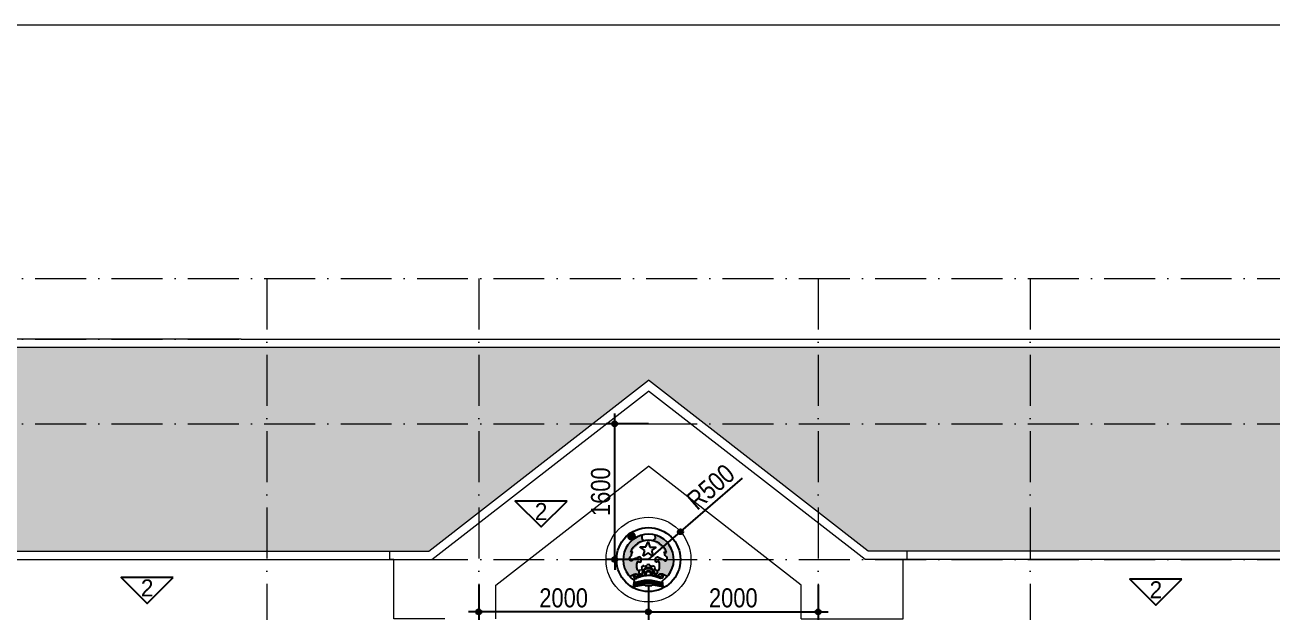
# Model space of a CAD drawing. Extents: x -1107188 to -523840, y 39692 to 514392.
# Drawn here: x -1089725 to -1075025, y 447570 to 454492 of the extents above; entities that cross this region are included whole.
import ezdxf
from ezdxf.enums import TextEntityAlignment as Align

# ---------------------------------------------------------------- set-up
doc = ezdxf.new("R2010")
doc.units = 0
doc.linetypes.add('ACAD_ISO10W100', pattern=[18, 12, -3, 0, -3])
doc.layers.get('0').update_dxf_attribs({"color": 255, "linetype": 'CONTINUOUS'})
doc.layers.get('DEFPOINTS').update_dxf_attribs({"linetype": 'CONTINUOUS'})
for name, color, linetype, lineweight in [('00-KICH THUOC', 6, 'CONTINUOUS', 9), ('NET-THAY', 2, 'CONTINUOUS', 13), ('TRUC', 24, 'CONTINUOUS', 0)]:
    doc.layers.add(name, color=color, linetype=linetype, lineweight=lineweight)
for name, color, linetype in [('DIM', 1, 'CONTINUOUS'), ('HATCHNGOI', 22, 'CONTINUOUS'), ('net cat', 4, 'CONTINUOUS'), ('quocquy', 7, 'CONTINUOUS'), ('TAGS', 60, 'CONTINUOUS')]:
    doc.layers.add(name, color=color, linetype=linetype)
doc.styles.add('AVO', font='')
doc.styles.add('HEL-CONDENSE', font='')
doc.styles.add('SO BV', font='', dxfattribs={"height": 200})
doc.styles.add('TEN BV', font='', dxfattribs={"height": 350})
doc.styles.get('AVO').set_extended_font_data('VNI-Avo')
doc.styles.get('HEL-CONDENSE').set_extended_font_data('VNI-Helve-Condense')
doc.styles.get('SO BV').set_extended_font_data('VNI-Helve-Condense')
doc.styles.get('TEN BV').set_extended_font_data('VNI-Helve-Condense', bold=True)
doc.dimstyles.new('D100', dxfattribs={"dimtxt": 225, "dimasz": 1.2, "dimexe": 100, "dimexo": 0, "dimgap": 50, "dimtad": 1, "dimdec": 0, "dimzin": 13, "dimdsep": 46, "dimtxsty": 'HEL-CONDENSE', "dimblk": 'D50', "dimcen": 0, "dimclrd": 1, "dimclre": 1, "dimclrt": 7, "dimadec": 0, "dimazin": 0, "dimtfac": 1, "dimtdec": 0, "dimtmove": 0, "dimatfit": 3, "dimldrblk": 'D50', "dimfxl": 1, "dimtolj": 1, "dimtzin": 13, "dimarcsym": 0})

# ---------------------------------------------------------------- blocks, each defined once
blk = doc.blocks.new('A$C091321F2')
at = {"layer": 'net cat', "ltscale": 1000}
h = blk.add_hatch(dxfattribs=at)
h.set_pattern_fill('AR-SAND', color=8, scale=0.5, style=0)
h.set_pattern_definition([(142.5, (742243.832, 245510.59), (0.8367969, 25.59571604), [0, -20.1915136, 0, -22.5826139, 0, -21.58632213]), (172.5, (742243.832, 245510.59), (-23.50952, 37.4890794), [0, -10.89279024, 0, -18.19893004, 0, -6.97404253]), (212.5, (742260.17, 245510.59), (-41.36793727, 0.075163), [0, -6.6419453, 0, -23.911003, 0, -31.2171428]), (222.5, (742260.17, 245510.59), (-39.9330722, 11.658932), [0, -3.32097264, 0, -15.67499084, 0, -17.93325223])])
edge = h.paths.add_edge_path()
edge.add_ellipse((1333, 1334), major_axis=(0, 597), ratio=1, start_angle=15.3308, end_angle=131.3116)
edge.add_line((884, 940), (886, 941))
edge.add_line((886, 941), (887, 942))
edge.add_line((887, 942), (889, 943))
edge.add_line((889, 943), (891, 945))
edge.add_line((891, 945), (892, 946))
edge.add_line((892, 946), (894, 947))
edge.add_line((894, 947), (896, 948))
edge.add_line((896, 948), (897, 949))
edge.add_line((897, 949), (899, 951))
edge.add_line((899, 951), (901, 952))
edge.add_line((901, 952), (903, 953))
edge.add_line((903, 953), (904, 954))
edge.add_line((904, 954), (906, 955))
edge.add_line((906, 955), (908, 956))
edge.add_line((908, 956), (910, 957))
edge.add_line((910, 957), (911, 959))
edge.add_line((911, 959), (913, 960))
edge.add_line((913, 960), (915, 961))
edge.add_line((915, 961), (917, 962))
edge.add_line((917, 962), (918, 963))
edge.add_line((918, 963), (920, 964))
edge.add_line((920, 964), (922, 965))
edge.add_line((922, 965), (924, 966))
edge.add_line((924, 966), (925, 967))
edge.add_line((925, 967), (927, 968))
edge.add_line((927, 968), (929, 969))
edge.add_line((929, 969), (931, 970))
edge.add_line((931, 970), (933, 971))
edge.add_line((933, 971), (935, 972))
edge.add_line((935, 972), (936, 973))
edge.add_line((936, 973), (938, 974))
edge.add_line((938, 974), (940, 975))
edge.add_line((940, 975), (942, 976))
edge.add_line((942, 976), (944, 977))
edge.add_line((944, 977), (946, 978))
edge.add_line((946, 978), (948, 979))
edge.add_line((948, 979), (950, 980))
edge.add_line((950, 980), (951, 981))
edge.add_line((951, 981), (953, 981))
edge.add_line((953, 981), (955, 982))
edge.add_line((955, 982), (957, 983))
edge.add_line((957, 983), (959, 984))
edge.add_line((959, 984), (961, 985))
edge.add_line((961, 985), (963, 986))
edge.add_line((963, 986), (965, 987))
edge.add_line((965, 987), (967, 987))
edge.add_line((967, 987), (969, 988))
edge.add_line((969, 988), (970, 989))
edge.add_line((970, 989), (972, 990))
edge.add_line((972, 990), (974, 991))
edge.add_line((974, 991), (976, 991))
edge.add_line((976, 991), (978, 992))
edge.add_line((978, 992), (980, 993))
edge.add_line((980, 993), (982, 994))
edge.add_line((982, 994), (984, 994))
edge.add_line((984, 994), (986, 995))
edge.add_line((986, 995), (988, 995))
edge.add_line((988, 995), (990, 996))
edge.add_line((990, 996), (992, 997))
edge.add_line((992, 997), (994, 997))
edge.add_line((994, 997), (996, 998))
edge.add_line((996, 998), (998, 998))
edge.add_line((998, 998), (1000, 999))
edge.add_line((1000, 999), (1002, 999))
edge.add_line((1002, 999), (1004, 999))
edge.add_line((1004, 999), (1006, 1000))
edge.add_line((1006, 1000), (1008, 1000))
edge.add_line((1008, 1000), (1011, 1000))
edge.add_line((1011, 1000), (1013, 1000))
edge.add_line((1013, 1000), (1015, 1000))
edge.add_line((1015, 1000), (1017, 1001))
edge.add_line((1017, 1001), (1019, 1001))
edge.add_line((1019, 1001), (1021, 1001))
edge.add_line((1021, 1001), (1023, 1001))
edge.add_line((1023, 1001), (1025, 1000))
edge.add_line((1025, 1000), (1027, 1000))
edge.add_line((1027, 1000), (1029, 1000))
edge.add_line((1029, 1000), (1032, 1000))
edge.add_line((1032, 1000), (1034, 1000))
edge.add_line((1034, 1000), (1036, 999))
edge.add_line((1036, 999), (1038, 999))
edge.add_line((1038, 999), (1040, 998))
edge.add_line((1040, 998), (1042, 998))
edge.add_line((1042, 998), (1044, 997))
edge.add_line((1044, 997), (1046, 996))
edge.add_line((1046, 996), (1048, 996))
edge.add_line((1048, 996), (1050, 995))
edge.add_line((1050, 995), (1052, 994))
edge.add_line((1052, 994), (1054, 993))
edge.add_line((1054, 993), (1056, 992))
edge.add_line((1056, 992), (1058, 991))
edge.add_line((1058, 991), (1060, 990))
edge.add_line((1060, 990), (1062, 988))
edge.add_line((1062, 988), (1064, 987))
edge.add_line((1064, 987), (1066, 986))
edge.add_line((1066, 986), (1067, 984))
edge.add_line((1067, 984), (1069, 983))
edge.add_line((1069, 983), (1071, 981))
edge.add_line((1071, 981), (1072, 980))
edge.add_line((1072, 980), (1073, 978))
edge.add_line((1073, 978), (1075, 976))
edge.add_line((1075, 976), (1076, 975))
edge.add_line((1076, 975), (1077, 973))
edge.add_line((1077, 973), (1078, 971))
edge.add_line((1078, 971), (1078, 969))
edge.add_line((1078, 969), (1079, 967))
edge.add_line((1079, 967), (1079, 965))
edge.add_line((1079, 965), (1080, 963))
edge.add_line((1080, 963), (1080, 961))
edge.add_line((1080, 961), (1080, 959))
edge.add_line((1080, 959), (1080, 957))
edge.add_line((1080, 957), (1079, 955))
edge.add_line((1079, 955), (1079, 952))
edge.add_line((1079, 952), (1078, 950))
edge.add_line((1078, 950), (1078, 948))
edge.add_line((1078, 948), (1077, 946))
edge.add_line((1077, 946), (1076, 944))
edge.add_line((1076, 944), (1074, 943))
edge.add_line((1074, 943), (1073, 941))
edge.add_line((1073, 941), (1072, 939))
edge.add_line((1072, 939), (1070, 937))
edge.add_line((1070, 937), (1068, 936))
edge.add_line((1068, 936), (1066, 935))
edge.add_line((1066, 935), (1064, 933))
edge.add_line((1064, 933), (1062, 932))
edge.add_line((1062, 932), (1060, 931))
edge.add_line((1060, 931), (1058, 931))
edge.add_line((1058, 931), (1055, 930))
edge.add_line((1055, 930), (1053, 929))
edge.add_line((1053, 929), (1051, 929))
edge.add_line((1051, 929), (1048, 929))
edge.add_line((1048, 929), (1046, 929))
edge.add_line((1046, 929), (1044, 929))
edge.add_line((1044, 929), (1042, 929))
edge.add_line((1042, 929), (1040, 930))
edge.add_line((1040, 930), (1038, 930))
edge.add_line((1038, 930), (1036, 931))
edge.add_line((1036, 931), (1034, 932))
edge.add_line((1034, 932), (1033, 934))
edge.add_line((1033, 934), (1032, 935))
edge.add_line((1032, 935), (1030, 937))
edge.add_line((1030, 937), (1029, 938))
edge.add_line((1029, 938), (1028, 940))
edge.add_line((1028, 940), (1027, 942))
edge.add_line((1027, 942), (1026, 944))
edge.add_line((1026, 944), (1025, 946))
edge.add_line((1025, 946), (1024, 948))
edge.add_line((1024, 948), (1023, 950))
edge.add_line((1023, 950), (1022, 951))
edge.add_line((1022, 951), (1021, 953))
edge.add_line((1021, 953), (1019, 954))
edge.add_line((1019, 954), (1017, 956))
edge.add_line((1017, 956), (1015, 957))
edge.add_line((1015, 957), (1013, 957))
edge.add_line((1013, 957), (1011, 958))
edge.add_line((1011, 958), (1009, 959))
edge.add_line((1009, 959), (1007, 959))
edge.add_line((1007, 959), (1005, 959))
edge.add_line((1005, 959), (1002, 959))
edge.add_line((1002, 959), (1000, 959))
edge.add_line((1000, 959), (998, 958))
edge.add_line((998, 958), (996, 958))
edge.add_line((996, 958), (993, 957))
edge.add_line((993, 957), (991, 956))
edge.add_line((991, 956), (989, 955))
edge.add_line((989, 955), (988, 954))
edge.add_line((988, 954), (986, 952))
edge.add_line((986, 952), (984, 951))
edge.add_line((984, 951), (983, 949))
edge.add_line((983, 949), (982, 947))
edge.add_line((982, 947), (981, 945))
edge.add_line((981, 945), (980, 943))
edge.add_line((980, 943), (979, 941))
edge.add_line((979, 941), (979, 939))
edge.add_line((979, 939), (978, 937))
edge.add_line((978, 937), (978, 935))
edge.add_line((978, 935), (978, 933))
edge.add_line((978, 933), (978, 930))
edge.add_line((978, 930), (979, 928))
edge.add_line((979, 928), (979, 926))
edge.add_line((979, 926), (980, 924))
edge.add_line((980, 924), (980, 922))
edge.add_line((980, 922), (981, 920))
edge.add_line((981, 920), (982, 918))
edge.add_line((982, 918), (983, 916))
edge.add_line((983, 916), (984, 915))
edge.add_line((984, 915), (986, 913))
edge.add_line((986, 913), (987, 911))
edge.add_line((987, 911), (989, 910))
edge.add_line((989, 910), (990, 908))
edge.add_line((990, 908), (992, 907))
edge.add_line((992, 907), (994, 906))
edge.add_line((994, 906), (996, 904))
edge.add_line((996, 904), (997, 903))
edge.add_line((997, 903), (999, 902))
edge.add_line((999, 902), (1001, 901))
edge.add_line((1001, 901), (1003, 900))
edge.add_line((1003, 900), (1005, 899))
edge.add_line((1005, 899), (1007, 899))
edge.add_line((1007, 899), (1009, 898))
edge.add_line((1009, 898), (1011, 898))
edge.add_line((1011, 898), (1013, 897))
edge.add_line((1013, 897), (1015, 897))
edge.add_line((1015, 897), (1018, 897))
edge.add_line((1018, 897), (1020, 896))
edge.add_line((1020, 896), (1022, 896))
edge.add_line((1022, 896), (1024, 896))
edge.add_line((1024, 896), (1026, 896))
edge.add_line((1026, 896), (1028, 896))
edge.add_line((1028, 896), (1030, 896))
edge.add_line((1030, 896), (1032, 896))
edge.add_line((1032, 896), (1035, 897))
edge.add_line((1035, 897), (1037, 897))
edge.add_line((1037, 897), (1039, 897))
edge.add_line((1039, 897), (1041, 898))
edge.add_line((1041, 898), (1043, 898))
edge.add_line((1043, 898), (1045, 899))
edge.add_line((1045, 899), (1047, 899))
edge.add_line((1047, 899), (1049, 900))
edge.add_line((1049, 900), (1051, 900))
edge.add_line((1051, 900), (1053, 901))
edge.add_line((1053, 901), (1055, 901))
edge.add_line((1055, 901), (1057, 902))
edge.add_line((1057, 902), (1059, 903))
edge.add_line((1059, 903), (1061, 903))
edge.add_line((1061, 903), (1063, 904))
edge.add_line((1063, 904), (1065, 905))
edge.add_line((1065, 905), (1067, 906))
edge.add_line((1067, 906), (1069, 906))
edge.add_line((1069, 906), (1071, 907))
edge.add_line((1071, 907), (1073, 908))
edge.add_line((1073, 908), (1075, 909))
edge.add_line((1075, 909), (1077, 910))
edge.add_line((1077, 910), (1079, 910))
edge.add_line((1079, 910), (1081, 911))
edge.add_line((1081, 911), (1082, 912))
edge.add_line((1082, 912), (1084, 913))
edge.add_line((1084, 913), (1086, 914))
edge.add_line((1086, 914), (1088, 915))
edge.add_line((1088, 915), (1090, 915))
edge.add_line((1090, 915), (1092, 916))
edge.add_line((1092, 916), (1094, 917))
edge.add_line((1094, 917), (1096, 918))
edge.add_line((1096, 918), (1098, 919))
edge.add_line((1098, 919), (1100, 919))
edge.add_line((1100, 919), (1102, 920))
edge.add_line((1102, 920), (1104, 921))
edge.add_line((1104, 921), (1105, 922))
edge.add_line((1105, 922), (1107, 923))
edge.add_line((1107, 923), (1109, 923))
edge.add_line((1109, 923), (1111, 924))
edge.add_ellipse((1329, 989), major_axis=(-160, 160), ratio=1, start_angle=53.9648, end_angle=61.5045, ccw=False)
edge.add_line((1105, 953), (1134, 958))
edge.add_ellipse((1329, 989), major_axis=(0, 197), ratio=1, start_angle=81.0663, end_angle=98.9959, ccw=False)
edge.add_line((1134, 1019), (1105, 1024))
edge.add_ellipse((1329, 989), major_axis=(-160, 160), ratio=1, start_angle=26.6426, end_angle=36.0352, ccw=False)
edge.add_line((1113, 1060), (1110, 1062))
edge.add_line((1110, 1062), (1106, 1063))
edge.add_line((1106, 1063), (1103, 1065))
edge.add_line((1103, 1065), (1099, 1067))
edge.add_line((1099, 1067), (1096, 1069))
edge.add_line((1096, 1069), (1093, 1071))
edge.add_line((1093, 1071), (1090, 1073))
edge.add_line((1090, 1073), (1087, 1075))
edge.add_line((1087, 1075), (1084, 1078))
edge.add_line((1084, 1078), (1082, 1080))
edge.add_line((1082, 1080), (1079, 1083))
edge.add_line((1079, 1083), (1077, 1085))
edge.add_line((1077, 1085), (1075, 1088))
edge.add_line((1075, 1088), (1073, 1091))
edge.add_line((1073, 1091), (1071, 1094))
edge.add_line((1071, 1094), (1070, 1098))
edge.add_line((1070, 1098), (1068, 1101))
edge.add_line((1068, 1101), (1067, 1105))
edge.add_line((1067, 1105), (1066, 1108))
edge.add_line((1066, 1108), (1065, 1112))
edge.add_line((1065, 1112), (1065, 1116))
edge.add_line((1065, 1116), (1064, 1119))
edge.add_line((1064, 1119), (1063, 1123))
edge.add_line((1063, 1123), (1063, 1127))
edge.add_line((1063, 1127), (1062, 1131))
edge.add_line((1062, 1131), (1062, 1135))
edge.add_line((1062, 1135), (1062, 1139))
edge.add_line((1062, 1139), (1062, 1143))
edge.add_line((1062, 1143), (1061, 1147))
edge.add_line((1061, 1147), (1061, 1151))
edge.add_line((1061, 1151), (1061, 1155))
edge.add_line((1061, 1155), (1061, 1159))
edge.add_line((1061, 1159), (1061, 1163))
edge.add_line((1061, 1163), (1061, 1167))
edge.add_line((1061, 1167), (1060, 1170))
edge.add_line((1060, 1170), (1060, 1174))
edge.add_line((1060, 1174), (1060, 1178))
edge.add_line((1060, 1178), (1060, 1181))
edge.add_line((1060, 1181), (1060, 1185))
edge.add_line((1060, 1185), (1060, 1188))
edge.add_line((1060, 1188), (1060, 1192))
edge.add_line((1060, 1192), (1059, 1196))
edge.add_line((1059, 1196), (1059, 1199))
edge.add_line((1059, 1199), (1060, 1203))
edge.add_line((1060, 1203), (1060, 1207))
edge.add_line((1060, 1207), (1060, 1211))
edge.add_line((1060, 1211), (1060, 1215))
edge.add_line((1060, 1215), (1060, 1220))
edge.add_line((1060, 1220), (1061, 1224))
edge.add_line((1061, 1224), (1062, 1229))
edge.add_line((1062, 1229), (1062, 1234))
edge.add_line((1062, 1234), (1063, 1239))
edge.add_line((1063, 1239), (1064, 1244))
edge.add_line((1064, 1244), (1065, 1248))
edge.add_line((1065, 1248), (1066, 1253))
edge.add_line((1066, 1253), (1067, 1258))
edge.add_line((1067, 1258), (1069, 1263))
edge.add_line((1069, 1263), (1070, 1267))
edge.add_line((1070, 1267), (1072, 1271))
edge.add_line((1072, 1271), (1074, 1275))
edge.add_line((1074, 1275), (1076, 1279))
edge.add_line((1076, 1279), (1078, 1282))
edge.add_line((1078, 1282), (1080, 1285))
edge.add_line((1080, 1285), (1082, 1287))
edge.add_line((1082, 1287), (1084, 1289))
edge.add_line((1084, 1289), (1087, 1290))
edge.add_line((1087, 1290), (1090, 1291))
edge.add_line((1090, 1291), (1092, 1291))
edge.add_line((1092, 1291), (1095, 1291))
edge.add_line((1095, 1291), (1098, 1290))
edge.add_line((1098, 1290), (1102, 1288))
edge.add_line((1102, 1288), (1105, 1286))
edge.add_line((1105, 1286), (1108, 1284))
edge.add_line((1108, 1284), (1112, 1281))
edge.add_line((1112, 1281), (1115, 1279))
edge.add_line((1115, 1279), (1119, 1277))
edge.add_line((1119, 1277), (1122, 1274))
edge.add_line((1122, 1274), (1126, 1273))
edge.add_line((1126, 1273), (1130, 1272))
edge.add_line((1130, 1272), (1133, 1271))
edge.add_line((1133, 1271), (1137, 1271))
edge.add_line((1137, 1271), (1140, 1272))
edge.add_line((1140, 1272), (1144, 1274))
edge.add_line((1144, 1274), (1147, 1276))
edge.add_line((1147, 1276), (1150, 1279))
edge.add_line((1150, 1279), (1153, 1282))
edge.add_line((1153, 1282), (1155, 1286))
edge.add_line((1155, 1286), (1157, 1289))
edge.add_line((1157, 1289), (1158, 1293))
edge.add_line((1158, 1293), (1159, 1297))
edge.add_line((1159, 1297), (1160, 1301))
edge.add_line((1160, 1301), (1160, 1305))
edge.add_line((1160, 1305), (1159, 1309))
edge.add_line((1159, 1309), (1159, 1312))
edge.add_line((1159, 1312), (1159, 1316))
edge.add_line((1159, 1316), (1158, 1320))
edge.add_line((1158, 1320), (1158, 1324))
edge.add_line((1158, 1324), (1158, 1328))
edge.add_line((1158, 1328), (1158, 1332))
edge.add_line((1158, 1332), (1158, 1335))
edge.add_line((1158, 1335), (1159, 1339))
edge.add_line((1159, 1339), (1159, 1343))
edge.add_line((1159, 1343), (1159, 1347))
edge.add_line((1159, 1347), (1159, 1351))
edge.add_line((1159, 1351), (1159, 1355))
edge.add_line((1159, 1355), (1158, 1358))
edge.add_line((1158, 1358), (1157, 1362))
edge.add_line((1157, 1362), (1156, 1366))
edge.add_line((1156, 1366), (1155, 1369))
edge.add_line((1155, 1369), (1153, 1373))
edge.add_line((1153, 1373), (1151, 1376))
edge.add_line((1151, 1376), (1148, 1379))
edge.add_line((1148, 1379), (1146, 1382))
edge.add_line((1146, 1382), (1143, 1385))
edge.add_line((1143, 1385), (1140, 1387))
edge.add_line((1140, 1387), (1136, 1390))
edge.add_line((1136, 1390), (1133, 1391))
edge.add_line((1133, 1391), (1130, 1393))
edge.add_line((1130, 1393), (1126, 1394))
edge.add_line((1126, 1394), (1123, 1395))
edge.add_line((1123, 1395), (1119, 1395))
edge.add_line((1119, 1395), (1116, 1395))
edge.add_line((1116, 1395), (1112, 1395))
edge.add_line((1112, 1395), (1109, 1394))
edge.add_line((1109, 1394), (1105, 1393))
edge.add_line((1105, 1393), (1102, 1392))
edge.add_line((1102, 1392), (1098, 1391))
edge.add_line((1098, 1391), (1095, 1390))
edge.add_line((1095, 1390), (1091, 1388))
edge.add_line((1091, 1388), (1088, 1386))
edge.add_line((1088, 1386), (1084, 1384))
edge.add_line((1084, 1384), (1080, 1382))
edge.add_line((1080, 1382), (1077, 1380))
edge.add_line((1077, 1380), (1073, 1378))
edge.add_line((1073, 1378), (1069, 1376))
edge.add_line((1069, 1376), (1066, 1374))
edge.add_line((1066, 1374), (1062, 1372))
edge.add_line((1062, 1372), (1058, 1370))
edge.add_line((1058, 1370), (1055, 1368))
edge.add_line((1055, 1368), (1051, 1366))
edge.add_line((1051, 1366), (1047, 1364))
edge.add_line((1047, 1364), (1043, 1362))
edge.add_line((1043, 1362), (1040, 1361))
edge.add_line((1040, 1361), (1036, 1359))
edge.add_line((1036, 1359), (1032, 1358))
edge.add_line((1032, 1358), (1028, 1357))
edge.add_line((1028, 1357), (1024, 1356))
edge.add_line((1024, 1356), (1021, 1355))
edge.add_line((1021, 1355), (1017, 1354))
edge.add_line((1017, 1354), (1013, 1353))
edge.add_line((1013, 1353), (1009, 1352))
edge.add_line((1009, 1352), (1006, 1351))
edge.add_line((1006, 1351), (1002, 1350))
edge.add_line((1002, 1350), (998, 1349))
edge.add_line((998, 1349), (995, 1348))
edge.add_line((995, 1348), (991, 1346))
edge.add_line((991, 1346), (988, 1345))
edge.add_line((988, 1345), (985, 1343))
edge.add_line((985, 1343), (981, 1342))
edge.add_line((981, 1342), (978, 1340))
edge.add_line((978, 1340), (975, 1338))
edge.add_line((975, 1338), (972, 1335))
edge.add_line((972, 1335), (969, 1333))
edge.add_line((969, 1333), (966, 1330))
edge.add_line((966, 1330), (963, 1327))
edge.add_line((963, 1327), (961, 1324))
edge.add_line((961, 1324), (958, 1321))
edge.add_line((958, 1321), (955, 1318))
edge.add_line((955, 1318), (952, 1315))
edge.add_line((952, 1315), (949, 1313))
edge.add_line((949, 1313), (946, 1310))
edge.add_line((946, 1310), (943, 1308))
edge.add_line((943, 1308), (940, 1306))
edge.add_line((940, 1306), (937, 1305))
edge.add_line((937, 1305), (933, 1304))
edge.add_line((933, 1304), (930, 1304))
edge.add_line((930, 1304), (926, 1304))
edge.add_line((926, 1304), (922, 1304))
edge.add_line((922, 1304), (918, 1305))
edge.add_line((918, 1305), (915, 1307))
edge.add_line((915, 1307), (911, 1308))
edge.add_line((911, 1308), (907, 1310))
edge.add_line((907, 1310), (904, 1313))
edge.add_line((904, 1313), (901, 1315))
edge.add_line((901, 1315), (898, 1318))
edge.add_line((898, 1318), (895, 1322))
edge.add_line((895, 1322), (893, 1325))
edge.add_line((893, 1325), (891, 1329))
edge.add_line((891, 1329), (889, 1332))
edge.add_line((889, 1332), (887, 1336))
edge.add_line((887, 1336), (886, 1340))
edge.add_line((886, 1340), (885, 1344))
edge.add_line((885, 1344), (884, 1349))
edge.add_line((884, 1349), (884, 1353))
edge.add_line((884, 1353), (883, 1357))
edge.add_line((883, 1357), (883, 1362))
edge.add_line((883, 1362), (884, 1366))
edge.add_line((884, 1366), (884, 1370))
edge.add_line((884, 1370), (885, 1374))
edge.add_line((885, 1374), (886, 1378))
edge.add_line((886, 1378), (887, 1382))
edge.add_line((887, 1382), (889, 1386))
edge.add_line((889, 1386), (891, 1390))
edge.add_line((891, 1390), (893, 1393))
edge.add_line((893, 1393), (896, 1396))
edge.add_line((896, 1396), (899, 1399))
edge.add_line((899, 1399), (902, 1402))
edge.add_line((902, 1402), (905, 1405))
edge.add_line((905, 1405), (908, 1407))
edge.add_line((908, 1407), (912, 1410))
edge.add_line((912, 1410), (915, 1412))
edge.add_line((915, 1412), (918, 1414))
edge.add_line((918, 1414), (921, 1416))
edge.add_line((921, 1416), (924, 1419))
edge.add_line((924, 1419), (927, 1421))
edge.add_line((927, 1421), (929, 1424))
edge.add_line((929, 1424), (931, 1426))
edge.add_line((931, 1426), (933, 1429))
edge.add_line((933, 1429), (934, 1433))
edge.add_line((934, 1433), (934, 1436))
edge.add_line((934, 1436), (934, 1439))
edge.add_line((934, 1439), (934, 1443))
edge.add_line((934, 1443), (934, 1447))
edge.add_line((934, 1447), (934, 1451))
edge.add_line((934, 1451), (934, 1455))
edge.add_line((934, 1455), (934, 1459))
edge.add_line((934, 1459), (934, 1463))
edge.add_line((934, 1463), (935, 1467))
edge.add_line((935, 1467), (935, 1471))
edge.add_line((935, 1471), (937, 1475))
edge.add_line((937, 1475), (939, 1479))
edge.add_line((939, 1479), (941, 1483))
edge.add_line((941, 1483), (943, 1487))
edge.add_line((943, 1487), (946, 1491))
edge.add_line((946, 1491), (949, 1494))
edge.add_line((949, 1494), (951, 1497))
edge.add_line((951, 1497), (953, 1500))
edge.add_line((953, 1500), (955, 1503))
edge.add_line((955, 1503), (956, 1505))
edge.add_line((956, 1505), (957, 1507))
edge.add_line((957, 1507), (956, 1508))
edge.add_line((956, 1508), (955, 1509))
edge.add_line((955, 1509), (954, 1510))
edge.add_line((954, 1510), (952, 1510))
edge.add_line((952, 1510), (949, 1510))
edge.add_line((949, 1510), (946, 1510))
edge.add_line((946, 1510), (942, 1509))
edge.add_line((942, 1509), (938, 1508))
edge.add_line((938, 1508), (933, 1507))
edge.add_line((933, 1507), (928, 1506))
edge.add_line((928, 1506), (923, 1505))
edge.add_line((923, 1505), (918, 1504))
edge.add_line((918, 1504), (912, 1502))
edge.add_line((912, 1502), (906, 1500))
edge.add_line((906, 1500), (900, 1499))
edge.add_line((900, 1499), (894, 1497))
edge.add_ellipse((1322, 1334), major_axis=(0, 458), ratio=1, start_angle=372.7629, end_angle=429.0495, ccw=False)
edge.add_line((1221, 1780), (1164, 1833))
edge.add_line((1164, 1833), (1175, 1910))
h = blk.add_hatch(dxfattribs=at)
h.set_pattern_fill('AR-SAND', color=8, scale=0.5, style=0)
h.set_pattern_definition([(37.5, (-739588.525, 245510.59), (-0.8367969, 25.59571604), [0, -20.1915136, 0, -22.5826139, 0, -21.58632213]), (7.5, (-739588.525, 245510.59), (23.50952, 37.4890794), [0, -10.89279024, 0, -18.19893004, 0, -6.97404253]), (327.5, (-739604.864, 245510.59), (41.36793727, 0.075163), [0, -6.6419453, 0, -23.911003, 0, -31.2171428]), (317.5, (-739604.864, 245510.59), (39.9330722, 11.658932), [0, -3.32097264, 0, -15.67499084, 0, -17.93325223])])
edge = h.paths.add_edge_path()
edge.add_line((1479, 1913), (1491, 1833))
edge.add_line((1491, 1833), (1434, 1780))
edge.add_ellipse((1333, 1334), major_axis=(0, 458), ratio=1, start_angle=290.9063, end_angle=347.193, ccw=False)
edge.add_spline(control_points=[(1761, 1497), (1729, 1506), (1677, 1521), (1731, 1472), (1710, 1422), (1781, 1399), (1774, 1316), (1713, 1296), (1680, 1352), (1606, 1351), (1541, 1415), (1491, 1366), (1500, 1327), (1492, 1293), (1523, 1256), (1575, 1320), (1599, 1221), (1593, 1162), (1594, 1089), (1558, 1067), (1542, 1060)], knot_values=[31.359171, 31.359171, 31.359171, 31.359171, 91.313937, 126.571883, 171.250302, 216.301634, 297.034634, 327.897747, 374.564475, 447.003241, 534.832427, 570.792371, 613.204751, 640.737483, 670.702449, 715.261527, 788.212722, 843.278187, 916.403395, 965.464035, 965.464035, 965.464035, 965.464035], degree=3, periodic=0)
edge.add_ellipse((1327, 989), major_axis=(-20, 226), ratio=1, start_angle=273.8792, end_angle=283.2719, ccw=False)
edge.add_line((1551, 1024), (1521, 1019))
edge.add_ellipse((1327, 989), major_axis=(0, 197), ratio=1, start_angle=260.9874, end_angle=278.917, ccw=False)
edge.add_line((1521, 958), (1551, 953))
edge.add_ellipse((1327, 989), major_axis=(-160, 160), ratio=1, start_angle=208.4955, end_angle=216.0352, ccw=False)
edge.add_spline(control_points=[(1544, 924), (1555, 920), (1574, 912), (1608, 897), (1650, 892), (1682, 924), (1671, 960), (1632, 961), (1625, 923), (1581, 931), (1570, 972), (1609, 1003), (1657, 1001), (1697, 984), (1727, 970), (1751, 954), (1767, 943), (1776, 936), (1779, 933)], knot_values=[952.038707, 952.038707, 952.038707, 952.038707, 985.133163, 1010.981145, 1061.420247, 1095.658359, 1121.305956, 1152.009055, 1175.715914, 1211.075056, 1238.792183, 1279.092469, 1331.770999, 1369.241383, 1403.560476, 1428.552776, 1449.548183, 1461.55423, 1461.55423, 1461.55423, 1461.55423], degree=3, periodic=0)
edge.add_ellipse((1333, 1332), major_axis=(0, 599), ratio=1, start_angle=228.1883, end_angle=345.8742)
at = {"layer": 'NET-THAY'}
blk.add_circle((1333, 1334), 1000, dxfattribs=at)
at = {"layer": 'quocquy', "color": 8, "ltscale": 1000}
for p, q in [((1176, 1910), (1173, 1834)), ((1173, 1834), (1224, 1778)), ((1491, 1833), (1434, 1780)), ((1479, 1913), (1491, 1833)), ((1132, 1631), (1271, 1631)), ((1247, 1551), (1132, 1631)), ((1205, 1416), (1247, 1551)), ((1324, 1491), (1205, 1416)), ((1271, 1631), (1326, 1757)), ((1441, 1409), (1324, 1491)), ((1326, 1757), (1368, 1630)), ((1368, 1630), (1511, 1630)), ((1511, 1630), (1405, 1544)), ((1405, 1544), (1441, 1409)), ((1238, 1164), (1224, 1191)), ((1294, 1183), (1289, 1212)), ((1361, 1182), (1366, 1212)), ((1416, 1164), (1430, 1191)), ((1131, 1010), (1101, 1014)), ((1132, 961), (1102, 957)), ((1149, 1072), (1121, 1085)), ((1185, 1126), (1164, 1146)), ((1474, 1119), (1496, 1139)), ((1501, 1079), (1528, 1093)), ((1521, 1019), (1551, 1024)), ((1521, 958), (1551, 953)), ((979, 691), (1001, 837)), ((1256, 741), (979, 691)), ((984, 727), (1245, 779)), ((989, 760), (1244, 814)), ((994, 793), (1241, 845)), ((1241, 845), (1399, 845)), ((1244, 814), (1398, 814)), ((1245, 779), (1393, 779)), ((1256, 715), (1256, 741)), ((1410, 715), (1256, 715)), ((1393, 779), (1670, 740)), ((1398, 814), (1667, 766)), ((1399, 845), (1664, 794)), ((1410, 740), (1410, 715)), ((1674, 691), (1410, 740)), ((1659, 834), (1674, 691))]:
    blk.add_line(p, q, dxfattribs=at)
for centre, major_axis, start_param, end_param in [((1333, 1334), (-1, 754), 4.711453, 10.994638), ((1333, 1334), (1, 597), 3.721359, 8.836114), ((1333, 1334), (0, 458), -1.205946, 1.205945), ((1327, 989), (-8, 227), 0.433981, 0.76661), ((1327, 989), (4, 197), 0.185397, 0.488701), ((1327, 989), (0, 227), -0.177412, 0.163296), ((1327, 989), (0, 197), -0.472349, -0.174288), ((1327, 989), (7, 227), -0.814791, -0.44453), ((1327, 989), (-9, 227), 1.09306, 1.422558), ((1327, 989), (-16, 226), 1.640097, 1.795908), ((1327, 989), (3, 197), 1.477703, 1.727025), ((1327, 989), (14, 196), 0.873964, 1.203482), ((1327, 989), (1, 154), 4.427748, 8.147784), ((1327, 989), (1, 133), 4.429098, 8.167948), ((1327, 989), (1.2, 83), 4.377997, 8.231034), ((1327, 989), (1.4, 58.9), 4.275063, 8.35625), ((1327, 989), (-17, 196), -1.179828, -0.930077), ((1327, 989), (0, 197), 4.555264, 4.868193), ((1327, 989), (20, 226), -1.326205, -1.005366), ((1327, 989), (-160, 160), 3.638933, 3.770526)]:
    blk.add_ellipse(centre, major_axis=major_axis, ratio=1, start_param=start_param, end_param=end_param, dxfattribs=at)
for points, knots in [([(1113, 1066), (1097, 1071), (1060, 1089), (1062, 1163), (1056, 1221), (1081, 1320), (1132, 1256), (1164, 1293), (1155, 1327), (1165, 1366), (1114, 1415), (1050, 1351), (975, 1352), (943, 1296), (881, 1316), (875, 1399), (945, 1423), (924, 1472), (976, 1519), (931, 1505), (905, 1497)], [24.083824, 24.083824, 24.083824, 24.083824, 69.662819, 142.788027, 197.853492, 270.804687, 315.363765, 345.328731, 372.861463, 415.273843, 451.233787, 539.062973, 611.501738, 658.168467, 689.03158, 769.76458, 814.815912, 859.494331, 894.752277, 944.753523, 944.753523, 944.753523, 944.753523]), ([(1542, 1060), (1558, 1067), (1594, 1089), (1593, 1162), (1599, 1221), (1575, 1320), (1523, 1256), (1492, 1293), (1500, 1327), (1491, 1366), (1541, 1415), (1606, 1351), (1680, 1352), (1713, 1296), (1774, 1316), (1781, 1399), (1710, 1422), (1731, 1472), (1677, 1521), (1729, 1506), (1761, 1497)], [31.359171, 31.359171, 31.359171, 31.359171, 80.419811, 153.54502, 208.610484, 281.56168, 326.120757, 356.085723, 383.618455, 426.030835, 461.990779, 549.819966, 622.258731, 668.92546, 699.788572, 780.521572, 825.572905, 870.251324, 905.509269, 965.464035, 965.464035, 965.464035, 965.464035]), ([(887, 933), (907, 944), (948, 966), (1003, 996), (1050, 993), (1084, 984), (1093, 953), (1075, 926), (1038, 921), (1019, 943), (1000, 958), (974, 946), (986, 914), (1012, 871), (1070, 902), (1122, 930), (1181, 945), (1250, 963), (1307, 961), (1363, 964), (1416, 961), (1475, 944), (1529, 932), (1570, 913), (1608, 897), (1650, 892), (1682, 924), (1671, 960), (1632, 961), (1625, 923), (1581, 931), (1570, 972), (1609, 1003), (1657, 1001), (1697, 984), (1727, 970), (1751, 954), (1767, 943), (1776, 936), (1779, 933)], [12.356572, 12.356572, 12.356572, 12.356572, 76.561779, 147.756145, 183.040057, 214.684324, 237.370085, 264.209268, 297.116828, 329.72716, 342.404549, 362.392622, 389.748389, 423.87237, 494.546843, 528.580109, 602.522516, 664.794874, 732.247481, 765.257991, 826.818152, 883.199234, 940.128653, 985.133163, 1010.981145, 1061.420247, 1095.658359, 1121.305956, 1152.009055, 1175.715914, 1211.075056, 1238.792183, 1279.092469, 1331.770999, 1369.241383, 1403.560476, 1428.552776, 1449.548183, 1461.55423, 1461.55423, 1461.55423, 1461.55423])]:
    blk.add_open_spline(points, degree=3, knots=knots, dxfattribs=at)
blk = doc.blocks.new('D50')
at = {"layer": 'DIM'}
blk.add_hatch(color=256, dxfattribs=at).paths.add_polyline_path([(25, 0, 1), (-25, 0, 1)])
blk.add_line((25, 0), (100, 0), dxfattribs=at)
blk.add_circle((0, 0), 25, dxfattribs=at)
blk = doc.blocks.new('*D738')
at = {"layer": 'DEFPOINTS', "color": 0, "linetype": 'Continuous', "transparency": 16777216}
for p in [(-1081997, 448517), (-1082375, 448189)]:
    blk.add_point(p, dxfattribs=at)
at = {"layer": 'DIM', "color": 1, "linetype": 'Continuous', "lineweight": -2, "transparency": 16777216}
for p, q in [((-1081269, 449150), (-1081996, 448518)), ((-1082375, 448189), (-1081997, 448517))]:
    blk.add_line(p, q, dxfattribs=at)
at = {"layer": 'DIM', "color": 1, "linetype": 'Continuous', "lineweight": -2, "transparency": 16777216, "xscale": 1.199999999999999, "yscale": 1.199999999999999, "zscale": 1.199999999999999, "rotation": 221.0168218514796}
blk.add_blockref('D50', (-1081997, 448517), dxfattribs=at)
at = {"layer": 'DIM', "color": 7, "linetype": 'Continuous', "transparency": 16777216, "insert": (-1081642, 449045), "char_height": 225, "attachment_point": 5, "rotation": 41.0168, "style": 'HEL-CONDENSE'}
blk.add_mtext('\\A1;R500', dxfattribs=at)
blk = doc.blocks.new('*D739')
at = {"layer": 'DEFPOINTS', "color": 0, "linetype": 'Continuous', "transparency": 16777216}
for p in [(-1084375, 447891), (-1082375, 447891), (-1084375, 447571)]:
    blk.add_point(p, dxfattribs=at)
at = {"layer": 'DIM', "color": 1, "linetype": 'Continuous', "lineweight": -2, "transparency": 16777216}
for p, q in [((-1084375, 447891), (-1084375, 447471)), ((-1082375, 447891), (-1082375, 447471)), ((-1082376, 447571), (-1084373, 447571))]:
    blk.add_line(p, q, dxfattribs=at)
at = {"layer": 'DIM', "color": 1, "linetype": 'Continuous', "lineweight": -2, "transparency": 16777216, "xscale": 1.199999999999999, "yscale": 1.199999999999999, "zscale": 1.199999999999999, "rotation": 180}
blk.add_blockref('D50', (-1084375, 447571), dxfattribs=at)
at = {"layer": 'DIM', "color": 1, "linetype": 'Continuous', "lineweight": -2, "transparency": 16777216, "xscale": 1.199999999999999, "yscale": 1.199999999999999, "zscale": 1.199999999999999}
blk.add_blockref('D50', (-1082375, 447571), dxfattribs=at)
at = {"layer": 'DIM', "color": 7, "linetype": 'Continuous', "transparency": 16777216, "insert": (-1083375, 447736), "char_height": 225, "attachment_point": 5, "style": 'HEL-CONDENSE'}
blk.add_mtext('\\A1;2000', dxfattribs=at)
blk = doc.blocks.new('*D740')
at = {"layer": 'DEFPOINTS', "color": 0, "linetype": 'Continuous', "transparency": 16777216}
for p in [(-1082375, 447891), (-1080375, 447891), (-1080375, 447571)]:
    blk.add_point(p, dxfattribs=at)
at = {"layer": 'DIM', "color": 1, "linetype": 'Continuous', "lineweight": -2, "transparency": 16777216}
for p, q in [((-1082375, 447891), (-1082375, 447471)), ((-1080375, 447891), (-1080375, 447471)), ((-1082373, 447571), (-1080376, 447571))]:
    blk.add_line(p, q, dxfattribs=at)
at = {"layer": 'DIM', "color": 1, "linetype": 'Continuous', "lineweight": -2, "transparency": 16777216, "xscale": 1.199999999999999, "yscale": 1.199999999999999, "zscale": 1.199999999999999, "rotation": 180}
blk.add_blockref('D50', (-1082375, 447571), dxfattribs=at)
at = {"layer": 'DIM', "color": 1, "linetype": 'Continuous', "lineweight": -2, "transparency": 16777216, "xscale": 1.199999999999999, "yscale": 1.199999999999999, "zscale": 1.199999999999999}
blk.add_blockref('D50', (-1080375, 447571), dxfattribs=at)
at = {"layer": 'DIM', "color": 7, "linetype": 'Continuous', "transparency": 16777216, "insert": (-1081375, 447736), "char_height": 225, "attachment_point": 5, "style": 'HEL-CONDENSE'}
blk.add_mtext('\\A1;2000', dxfattribs=at)
blk = doc.blocks.new('*D758')
at = {"layer": 'DEFPOINTS', "color": 0, "linetype": 'Continuous', "transparency": 16777216}
for p in [(-1082773, 449789), (-1082375, 449789), (-1082375, 448189)]:
    blk.add_point(p, dxfattribs=at)
at = {"layer": 'DIM', "color": 1, "linetype": 'Continuous', "lineweight": -2, "transparency": 16777216}
for p, q in [((-1082375, 449789), (-1082873, 449789)), ((-1082773, 448190), (-1082773, 449787)), ((-1082375, 448189), (-1082873, 448189))]:
    blk.add_line(p, q, dxfattribs=at)
at = {"layer": 'DIM', "color": 1, "linetype": 'Continuous', "lineweight": -2, "transparency": 16777216, "xscale": 1.199999999999999, "yscale": 1.199999999999999, "zscale": 1.199999999999999}
for p, rotation in [((-1082773, 449789), 90), ((-1082773, 448189), 270)]:
    blk.add_blockref('D50', p, dxfattribs=dict(at, rotation=rotation))
at = {"layer": 'DIM', "color": 7, "linetype": 'Continuous', "transparency": 16777216, "insert": (-1082938, 448989), "char_height": 225, "attachment_point": 5, "rotation": 90, "style": 'HEL-CONDENSE'}
blk.add_mtext('\\A1;1600', dxfattribs=at)
blk = doc.blocks.new('TUONG-NAM')
at = {"layer": 'TAGS'}
blk.add_lwpolyline([(-453, -453), (453, -453), (0, 0)], close=True, dxfattribs=at)
at = {"layer": 'TAGS', "linetype": 'Continuous', "style": 'AVO'}
blk.add_attdef('KH-TUONG', text='', height=250, dxfattribs=at).set_placement((0, -269), align=Align.MIDDLE_CENTER)
blk = doc.blocks.new('*D762')
at = {"layer": 'DEFPOINTS', "color": 0, "linetype": 'Continuous', "transparency": 16777216}
for p in [(-1071023, 450689), (-1067733, 448797), (-1077575, 448289), (-1066103, 448289), (-1064925, 448289)]:
    blk.add_point(p, dxfattribs=at)
at = {"layer": 'DIM', "color": 1, "linetype": 'Continuous', "lineweight": -2, "transparency": 16777216}
blk.add_arc((-1066103, 448289), 1708, 154.0403, 179.9597, dxfattribs=at)
at = {"layer": 'DIM', "color": 1, "linetype": 'Continuous', "lineweight": -2, "transparency": 16777216, "xscale": 1.199999999999999, "yscale": 1.199999999999999, "zscale": 1.199999999999999}
for p, rotation in [((-1067638, 449037), 64.02013090900641), ((-1067810, 448289), 269.9798690909928)]:
    blk.add_blockref('D50', p, dxfattribs=dict(at, rotation=rotation))
at = {"layer": 'DIM', "color": 7, "linetype": 'Continuous', "transparency": 16777216, "insert": (-1067927, 448710), "char_height": 225, "attachment_point": 5, "rotation": 77, "style": 'HEL-CONDENSE'}
blk.add_mtext('\\A1;26°', dxfattribs=at)
blk = doc.blocks.new('*D763')
at = {"layer": 'DEFPOINTS', "color": 0, "linetype": 'Continuous', "transparency": 16777216}
for p in [(-1093726, 450689), (-1097259, 448500), (-1099825, 448289), (-1098646, 448289), (-1084963, 448289)]:
    blk.add_point(p, dxfattribs=at)
at = {"layer": 'DIM', "color": 1, "linetype": 'Continuous', "lineweight": -2, "transparency": 16777216}
blk.add_arc((-1098646, 448289), 1404, 0.049, 25.951, dxfattribs=at)
at = {"layer": 'DIM', "color": 1, "linetype": 'Continuous', "lineweight": -2, "transparency": 16777216, "xscale": 1.199999999999999, "yscale": 1.199999999999999, "zscale": 1.199999999999999}
for p, rotation in [((-1097385, 448904), 115.9755115605036), ((-1097243, 448289), 270.024488439497)]:
    blk.add_blockref('D50', p, dxfattribs=dict(at, rotation=rotation))
at = {"layer": 'DIM', "color": 7, "linetype": 'Continuous', "transparency": 16777216, "insert": (-1097118, 448642), "char_height": 225, "attachment_point": 5, "rotation": 283, "style": 'HEL-CONDENSE'}
blk.add_mtext('\\A1;26°', dxfattribs=at)
blk = doc.blocks.new('KHUNGTEN')
at = {"color": 3, "linetype": 'Continuous'}
blk.add_lwpolyline([(-593153, 218392), (-593153, 276792), (-510153, 276792), (-510153, 218392)], close=True, dxfattribs=at)
at = {"style": 'TEN BV'}
for tag, p in [('TEB_BV', (-518299, 222628)), ('LOAI_BV', (-511918, 220684)), ('TL', (-512164, 219751))]:
    blk.add_attdef(tag, p, '', height=350, dxfattribs=at)
at = {"style": 'SO BV'}
for tag, p in [('SOBV', (-510673, 221020)), ('TONGSOBV', (-510673, 220591))]:
    blk.add_attdef(tag, text='', height=200, dxfattribs=at).set_placement(p, align=Align.CENTER)

msp = doc.modelspace()

# ---------------------------------------------------------------- hatches: boundary and pattern name
at = {"layer": 'DIM', "linetype": 'ByBlock'}
msp.add_hatch(color=1, dxfattribs=at).paths.add_polyline_path([(-1082522.993, 448464.247, 1), (-1082627.513, 448464.247, 1)])
at = {"layer": 'HATCHNGOI'}
h = msp.add_hatch(dxfattribs=at)
h.set_pattern_fill('AR-RSHKE', color=14, scale=15, angle=180, style=0)
h.set_pattern_definition([(180, (-2142156.77, 739692.72), (-382.5, -180), [90, -75, 105, -45, 135, -60]), (180, (-2142246.77, 739685.22), (-382.5, -180), [75, -285, 60, -90]), (180, (-2142426.77, 739703.97), (-382.5, -180), [45, -465]), (270, (-2142156.77, 739692.72), (127.5, -180), [172.5, -547.5]), (270, (-2142246.77, 739692.72), (127.5, -180), [168.75, -551.25]), (270, (-2142321.77, 739692.72), (127.5, -180), [157.5, -562.5]), (270, (-2142426.77, 739703.97), (127.5, -180), [172.5, -547.5]), (270, (-2142471.77, 739703.97), (127.5, -180), [172.5, -547.5]), (270, (-2142606.77, 739692.72), (127.5, -180), [165, -555])])
h.paths.add_polyline_path([(-1093725.727, 450688.696), (-1095717.618, 449717.187), (-1092874.574, 448288.696), (-1084963.346, 448288.696), (-1082374.574, 450302.186), (-1079785.802, 448288.696), (-1071874.574, 448288.696), (-1069031.53, 449717.187), (-1071023.42, 450688.696)])

# ---------------------------------------------------------------- linework, layer by layer
at = {"layer": 'NET-THAY'}
for p, q in [((-1084963.346, 448288.696), (-1082374.574, 450302.186)), ((-1079785.802, 448288.696), (-1082374.574, 450302.186)), ((-1084929.035, 448188.696), (-1082374.574, 450175.5)), ((-1079820.113, 448188.696), (-1082374.574, 450175.5)), ((-1084174.574, 447888.696), (-1082374.574, 449288.696)), ((-1080574.574, 447888.696), (-1082374.574, 449288.696)), ((-1099824.574, 448288.696), (-1084963.346, 448288.696)), ((-1077574.574, 448288.696), (-1079785.802, 448288.696)), ((-1064924.574, 448288.696), (-1077574.574, 448288.696)), ((-1099824.574, 448188.696), (-1084929.035, 448188.696)), ((-1064974.574, 448188.696), (-1079820.113, 448188.696)), ((-1084174.574, 447488.696), (-1084174.574, 447888.696)), ((-1080574.574, 447488.696), (-1080574.574, 447888.696))]:
    msp.add_line(p, q, dxfattribs=at)
for points in [[(-1087174.574, 450788.696), (-1093748.814, 450788.696)], [(-1087174.574, 450788.696), (-1071000.333, 450788.696)], [(-1071023.42, 450688.696), (-1093725.727, 450688.696), (-1095717.618, 449717.187)], [(-1085374.574, 448188.696), (-1085424.574, 448188.696), (-1085424.574, 448288.696), (-1085424.574, 448288.696)], [(-1079374.574, 448188.696), (-1079324.574, 448188.696), (-1079324.574, 448288.696), (-1079324.574, 448288.696)], [(-1099774.574, 448188.696), (-1085474.574, 448188.696)], [(-1084774.574, 447488.696), (-1085374.574, 447488.696), (-1085374.574, 448188.696)], [(-1080574.574, 447488.696), (-1079374.574, 447488.696), (-1079374.574, 448188.696)]]:
    msp.add_lwpolyline(points, dxfattribs=at)
msp.add_circle((-1082374.574, 448188.696), 500, dxfattribs=at)
at = {"layer": 'TRUC', "linetype": 'ACAD_ISO10W100', "ltscale": 50}
for points in [[(-1100404.355, 451501.352), (-1064477.682, 451501.352)], [(-1086874.574, 451501.352), (-1086874.574, 437138.696)], [(-1084374.574, 451501.352), (-1084374.574, 437138.696)], [(-1084374.574, 451501.352), (-1084374.574, 437138.696)], [(-1080374.574, 451501.352), (-1080374.574, 437138.696)], [(-1077874.574, 451501.352), (-1077874.574, 437138.696)], [(-1100404.355, 450788.696), (-1064477.682, 450788.696)], [(-1100404.355, 449788.696), (-1064477.682, 449788.696)], [(-1100404.355, 448188.696), (-1064477.682, 448188.696)]]:
    msp.add_lwpolyline(points, dxfattribs=at)
msp.add_lwpolyline([(-1100404.355, 451501.352), (-1064477.682, 451501.352), (-1064477.682, 437138.696), (-1100404.355, 437138.696)], close=True, dxfattribs=at)

# ---------------------------------------------------------------- block references
at = {"layer": '00-KICH THUOC'}
msp.add_blockref('KHUNGTEN', (-513535.14, 177700), dxfattribs=at)
at = {"layer": 'DIM', "xscale": 0.5, "yscale": 0.5, "zscale": 0.5}
msp.add_blockref('A$C091321F2', (-1083041.035, 447521.885), dxfattribs=at)
at = {"layer": 'TAGS', "linetype": 'Continuous'}
ref = msp.add_blockref('TUONG-NAM', (-1083640.158, 448573.195), dxfattribs=dict(at, xscale=0.6749999998137355, yscale=0.6750000000174623, zscale=0.675, rotation=180))
ref.add_attrib('KH-TUONG', '2', dxfattribs={"color": 7, "linetype": 'Continuous', "height": 200, "style": 'AVO'}).set_placement((-1083640.492, 448754.96), align=Align.MIDDLE_CENTER)
ref = msp.add_blockref('TUONG-NAM', (-1088283.918, 447672.535), dxfattribs=dict(at, xscale=0.6749999998137355, yscale=0.6750000000174623, zscale=0.675, rotation=180))
ref.add_attrib('KH-TUONG', '2', dxfattribs={"color": 7, "linetype": 'Continuous', "height": 200, "style": 'AVO'}).set_placement((-1088284.252, 447854.301), align=Align.MIDDLE_CENTER)
ref = msp.add_blockref('TUONG-NAM', (-1076393.316, 447650.819), dxfattribs=dict(at, xscale=0.6749999998137355, yscale=0.6750000000174623, zscale=0.675, rotation=180))
ref.add_attrib('KH-TUONG', '2', dxfattribs={"color": 7, "linetype": 'Continuous', "height": 200, "style": 'AVO'}).set_placement((-1076393.649, 447832.585), align=Align.MIDDLE_CENTER)

# ---------------------------------------------------------------- dimensions: what is measured, and where the dimension line sits
at = {"layer": 'DIM', "linetype": 'Continuous'}
for base, line1, line2, picture, middle in [((-1097258.661, 448500.233), ((-1099824.574, 448288.696), (-1084963.346, 448288.696)), ((-1098646.457, 448288.696), (-1093725.727, 450688.696)), '*D763', (-1097117.938, 448641.583)), ((-1067732.836, 448797.471), ((-1064924.574, 448288.696), (-1077574.574, 448288.696)), ((-1066102.691, 448288.696), (-1071023.42, 450688.696)), '*D762', (-1067927.292, 448709.939))]:
    dim = msp.add_angular_dim_2l(base=base, line1=line1, line2=line2, dimstyle='D100', dxfattribs=at)
    dim.commit()
    dim.dimension.update_dxf_attribs({"geometry": picture, "text_midpoint": middle})
dim = msp.add_linear_dim(base=(-1082772.659, 449788.696), p1=(-1082374.574, 448188.696), p2=(-1082374.574, 449788.696), angle=90, dimstyle='D100', dxfattribs=at)
dim.commit()
dim.dimension.update_dxf_attribs({"geometry": '*D758', "text_midpoint": (-1082937.559, 448988.696)})
dim = msp.add_radius_dim(center=(-1082374.574, 448188.696), mpoint=(-1081997.315, 448516.837), dimstyle='D100', dxfattribs=at)
dim.commit()
dim.dimension.update_dxf_attribs({"geometry": '*D738', "text_midpoint": (-1081533.567, 448920.206), "dimtype": 164})
for base, p2, picture, middle in [((-1084374.574, 447570.864), (-1084374.574, 447891.271), '*D739', (-1083374.574, 447735.764)), ((-1080374.574, 447570.864), (-1080374.574, 447891.271), '*D740', (-1081374.574, 447735.764))]:
    dim = msp.add_linear_dim(base=base, p1=(-1082374.574, 447891.271), p2=p2, dimstyle='D100', dxfattribs=at)
    dim.commit()
    dim.dimension.update_dxf_attribs({"geometry": picture, "text_midpoint": middle})

doc.saveas('drawing.dxf')
